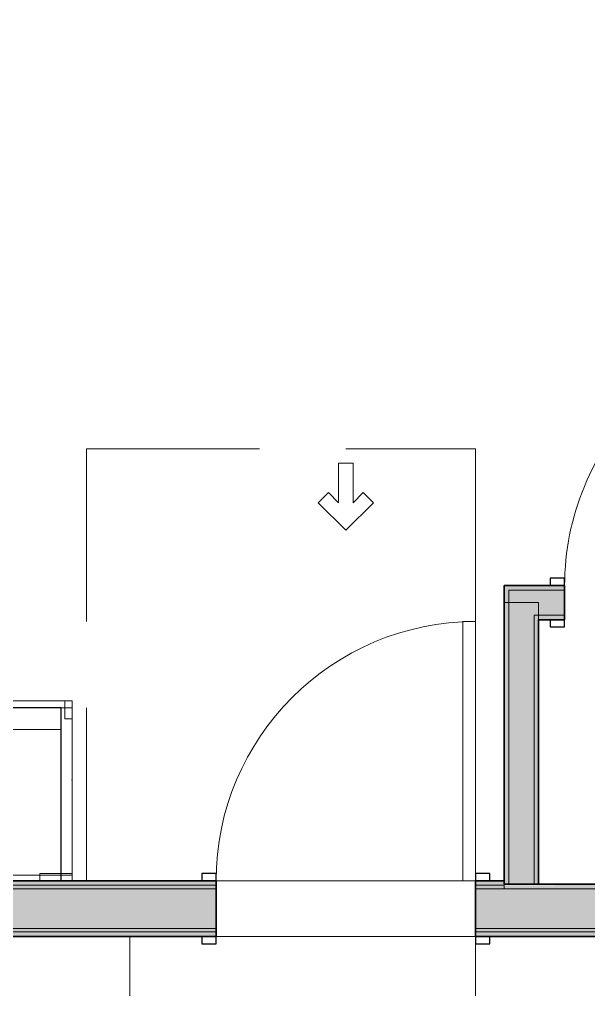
# Model space of a CAD drawing. Header units: inches. Extents: x 6 to 8416, y -388 to 6104.
# Drawn here: x 6316.6 to 6395.6, y 323.6 to 458.3 of the extents above; entities that cross this region are included whole.
import ezdxf

# ---------------------------------------------------------------- set-up
doc = ezdxf.new("R2010")
doc.units = ezdxf.units.IN
doc.header["$MEASUREMENT"] = 0
for name, pattern in [('Dash 1_16_', [48, 24, -24]), ('Dot 1_16_', [24, 0, -24]), ('Hidden 1_16_', [36, 24, -12])]:
    doc.linetypes.add(name, pattern=pattern)
for name, color, linetype, lineweight in [('A-DOOR', 31, 'Continuous', 18), ('A-DOOR-FRAM', 31, 'Continuous', 25), ('A-GENM', 13, 'Continuous', 18), ('A-ROOM', 32, 'Continuous', 13), ('A-WALL', 113, 'Continuous', 25), ('A-WALL-PATT', 111, 'Continuous', 35), ('I-WALL', 2, 'Continuous', 25), ('Q-CASE', 31, 'Continuous', 18)]:
    doc.layers.add(name, color=color, linetype=linetype, lineweight=lineweight)

# ---------------------------------------------------------------- blocks, each defined once
blk = doc.blocks.new('Single-Flush-ICC ADA-AM - 36_ x 84_-20  - _U-E _ UNIT ENTRY_-6489213-LEVEL 3 - PLAN Copy 1 Copy 1')
at = {"layer": 'A-DOOR'}
for p, q in [((16.25, 39.88), (18, 39.88)), ((16.25, 3.87), (16.25, 39.88)), ((18, 3.87), (18, 39.88)), ((16.25, 3.87), (18, 3.87))]:
    blk.add_line(p, q, dxfattribs=at)
at = {"layer": 'A-DOOR', "lineweight": 9}
blk.add_arc((18, 3.87), 36, 90, 180, dxfattribs=at)
at = {"layer": 'A-DOOR-FRAM'}
for p, q in [((-18, 4.87), (-20, 4.87)), ((-20, 4.87), (-20, 3.87)), ((-18, 3.87), (-18, 4.87)), ((20, 4.87), (18, 4.87)), ((18, 4.87), (18, 3.87)), ((20, 3.87), (20, 4.87)), ((-20, 3.87), (-18, 3.87)), ((18, 3.87), (20, 3.87)), ((-18, -3.88), (-20, -3.88)), ((-20, -3.88), (-20, -4.88)), ((-18, -4.88), (-18, -3.88)), ((20, -3.88), (18, -3.88)), ((18, -3.88), (18, -4.88)), ((20, -4.88), (20, -3.88)), ((-20, -4.88), (-18, -4.88)), ((18, -4.88), (20, -4.88))]:
    blk.add_line(p, q, dxfattribs=at)
blk = doc.blocks.new('GM Door Pull Clearance-ICC ADA-AM - GM Door Pull Clearance-ICC ADA-AM-3199160-LEVEL 3 - PLAN Copy 1 Copy 1')
at = {"layer": 'A-GENM', "linetype": 'Hidden 1_16_', "lineweight": 9}
for p, q in [((-36, 3.87), (-36, 63.88)), ((-36, 63.88), (18, 63.88)), ((18, 63.88), (18, 4.87)), ((-1, 61.87), (-1, 56.37)), ((-1, 61.87), (1, 61.87)), ((1, 61.87), (1, 56.37)), ((-2.41, 57.79), (-3.83, 56.37)), ((-1, 56.37), (-2.41, 57.79)), ((1, 56.37), (2.41, 57.79)), ((2.41, 57.79), (3.83, 56.37)), ((-3.83, 56.37), (0, 52.55)), ((3.83, 56.37), (0, 52.55)), ((18, 3.87), (-18, 3.87))]:
    blk.add_line(p, q, dxfattribs=at)
blk = doc.blocks.new('GM Door Push Clearance-ICC ADA-AM - GM Door Push Clearance-ICC ADA-AM-5890567-LEVEL 3 - PLAN Copy 1 Copy 1')
at = {"layer": 'A-GENM', "linetype": 'Hidden 1_16_', "lineweight": 9}
for p, q in [((-30, -51.88), (-30, -3.88)), ((-18, -3.88), (18, -3.88)), ((18, -4.88), (18, -51.88)), ((-3.83, -44.38), (0, -40.55)), ((3.83, -44.38), (0, -40.55)), ((-2.41, -45.79), (-3.83, -44.38)), ((-1, -44.38), (-2.41, -45.79)), ((-1, -49.88), (-1, -44.38)), ((1, -44.38), (2.41, -45.79)), ((1, -49.88), (1, -44.38)), ((2.41, -45.79), (3.83, -44.38)), ((1, -49.88), (-1, -49.88)), ((18, -51.88), (-30, -51.88))]:
    blk.add_line(p, q, dxfattribs=at)
blk = doc.blocks.new('GM KT - Type B_S3_revised- AM - Non-Recessed at Pantry - 30_-18011895-LEVEL 3 - PLAN Copy 1 Copy 1')
at = {"layer": 'A-GENM', "lineweight": 9}
for p, q in [((-19.5, 25), (-120, 25)), ((-120, 25), (-120, 0.75)), ((-120, 0.75), (-120, 25)), ((-120, 25), (-19.5, 25)), ((-19.5, 0.75), (-19.5, 25)), ((-19.5, 25), (-19.5, 0.75)), ((26, 25), (10.5, 25)), ((10.5, 25), (10.5, 0.75)), ((10.5, 0.75), (10.5, 25)), ((10.5, 25), (26, 25)), ((27, 25), (26, 25)), ((26, 25), (27, 25)), ((27, 22.5), (27, 25)), ((27, 25), (27, 22.5)), ((27, 1), (27, 22.5)), ((27, 22.5), (27, 1)), ((-88.5, 6.5), (-88.5, 20.75)), ((-88.5, 20.75), (-88.5, 6.5)), ((-87.75, 21.5), (-68.25, 21.5)), ((-68.25, 21.5), (-87.75, 21.5)), ((-67.5, 20.75), (-67.5, 6.5)), ((-67.5, 6.5), (-67.5, 20.75)), ((-78.38, 5.75), (-87.75, 5.75)), ((-87.75, 5.75), (-78.38, 5.75)), ((-77.69, 5.75), (-78.38, 5.75)), ((-78.38, 5.75), (-77.69, 5.75)), ((-68.25, 5.75), (-77.62, 5.75)), ((-77.62, 5.75), (-68.25, 5.75)), ((-120, 0.75), (-120, 0)), ((-120, 0), (-120, 0.75)), ((-108, 0.75), (-120, 0.75)), ((-120, 0.75), (-108, 0.75)), ((-120, 0.75), (-120, 0)), ((-120, 0.75), (-120, 0)), ((-108, 0), (-120, 0)), ((-88.5, 0.75), (-108, 0.75)), ((-108, 0.75), (-88.5, 0.75)), ((-88.5, 0), (-108, 0)), ((-67.5, 0.75), (-88.5, 0.75)), ((-88.5, 0.75), (-67.5, 0.75)), ((-67.5, 0), (-88.5, 0)), ((-58.5, 0.75), (-67.5, 0.75)), ((-67.5, 0.75), (-58.5, 0.75)), ((-58.5, 0), (-67.5, 0)), ((22.5, 0.75), (-58.5, 0.75)), ((-58.5, 0.75), (22.5, 0.75)), ((-19.5, 0), (-58.5, 0)), ((-19.5, 0), (-19.5, 0.75)), ((-19.5, 0.75), (-19.5, 0)), ((10.5, 0.75), (10.5, 0)), ((10.5, 0), (10.5, 0.75)), ((22.5, 0), (10.5, 0)), ((27, 0.75), (22.5, 0.75)), ((22.5, 0.75), (27, 0.75)), ((27, 0), (22.5, 0)), ((27, 0.75), (27, 1)), ((27, 1), (27, 0.75)), ((27, 0), (27, 0.75)), ((27, 0.75), (27, 0)), ((27, 0), (27, 0.75)), ((27, 0.75), (27, 0))]:
    blk.add_line(p, q, dxfattribs=at)
for centre, start, end in [((-87.75, 20.75), 90, 180), ((-87.75, 20.75), 165, 180), ((-87.75, 20.75), 150, 165), ((-87.75, 20.75), 135, 150), ((-87.75, 20.75), 120, 135), ((-87.75, 20.75), 105, 120), ((-87.75, 20.75), 90, 105), ((-68.25, 20.75), 0, 90), ((-68.25, 20.75), 75, 90), ((-68.25, 20.75), 60, 75), ((-68.25, 20.75), 45, 60), ((-68.25, 20.75), 30, 45), ((-68.25, 20.75), 15, 30), ((-68.25, 20.75), 0, 15), ((-87.75, 6.5), 180, 270), ((-87.75, 6.5), 180, 195), ((-87.75, 6.5), 195, 210), ((-87.75, 6.5), 210, 225), ((-87.75, 6.5), 225, 240), ((-87.75, 6.5), 240, 255), ((-87.75, 6.5), 255, 270), ((-68.25, 6.5), 270, 0), ((-68.25, 6.5), 270, 285), ((-68.25, 6.5), 285, 300), ((-68.25, 6.5), 300, 315), ((-68.25, 6.5), 315, 330), ((-68.25, 6.5), 330, 345), ((-68.25, 6.5), 345, 0)]:
    blk.add_arc(centre, 0.75, start, end, dxfattribs=at)
blk = doc.blocks.new('CW - LW - Filler - Toe Kick - AM - 1 1_2_ W x 24_ D x H-2244094-LEVEL 3 - PLAN Copy 1 Copy 1')
at = {"layer": 'Q-CASE', "lineweight": 9}
for p, q in [((18.24, 1), (18.24, 24)), ((18.24, 24), (18.24, 1)), ((18.74, 24), (18.24, 24)), ((18.24, 24), (18.74, 24)), ((18.24, 24), (18.74, 24)), ((18.24, 24), (18.74, 24)), ((19.74, 24), (18.74, 24)), ((18.74, 24), (19.74, 24)), ((18.74, 24), (19.74, 24)), ((18.74, 24), (19.74, 24)), ((19.74, 22.5), (19.74, 24)), ((19.74, 24), (19.74, 22.5)), ((19.74, 22.5), (19.74, 24)), ((19.74, 1), (19.74, 22.5)), ((19.74, 22.5), (19.74, 1)), ((19.74, 1), (19.74, 22.5)), ((18.24, 0.75), (18.24, 1)), ((18.24, 1), (18.24, 0.75)), ((18.24, 0), (18.24, 0.75)), ((18.24, 0.75), (18.24, 0)), ((19.74, 0), (18.24, 0)), ((18.24, 0), (19.74, 0)), ((18.24, 0), (19.74, 0)), ((19.74, 0.75), (19.74, 1)), ((19.74, 1), (19.74, 0.75)), ((19.74, 0.75), (19.74, 1)), ((19.74, 0), (19.74, 0.75)), ((19.74, 0.75), (19.74, 0)), ((19.74, 0), (19.74, 0.75))]:
    blk.add_line(p, q, dxfattribs=at)
blk = doc.blocks.new('CW - UP - Filler - AM - 1 1_2_ W x 14_ D x H-2223560-LEVEL 3 - PLAN Copy 1 Copy 1')
at = {"layer": 'Q-CASE', "linetype": 'Dot 1_16_', "lineweight": 9}
for p, q in [((18.99, 14), (17.49, 14)), ((18.99, 0), (18.99, 14)), ((17.49, 0), (18.99, 0))]:
    blk.add_line(p, q, dxfattribs=at)
blk = doc.blocks.new('CW - LW - Single Door _ Drawer - AM - 15_ W x 24_ D x H - 6_ Top Drawer-2245566-LEVEL 3 - PLAN Copy 1 Copy 1')
at = {"layer": 'Q-CASE', "lineweight": 9}
for p, q in [((3.74, 0.75), (3.74, 24)), ((3.74, 24), (3.74, 0.75)), ((3.74, 24), (18.74, 24)), ((3.74, 24), (18.74, 24)), ((3.74, 24), (18.74, 24)), ((18.74, 1), (18.74, 24)), ((18.74, 24), (18.74, 1)), ((3.74, 0.75), (3.74, 21)), ((3.74, 21), (3.74, 0.75)), ((3.74, 21), (18.74, 21)), ((3.74, 21), (18.74, 21)), ((18.74, 1), (18.74, 21)), ((18.74, 21), (18.74, 1)), ((3.74, 0), (3.74, 0.75)), ((3.74, 0.75), (3.74, 0)), ((3.74, 0), (3.74, 0.75)), ((3.74, 0.75), (3.74, 0)), ((15.74, 0), (3.74, 0)), ((3.74, 0), (15.74, 0)), ((18.74, 0), (15.74, 0)), ((15.74, 0), (18.74, 0)), ((18.74, 0.75), (18.74, 1)), ((18.74, 1), (18.74, 0.75)), ((18.74, 0.75), (18.74, 1)), ((18.74, 1), (18.74, 0.75)), ((18.74, 0), (18.74, 0.75)), ((18.74, 0.75), (18.74, 0)), ((18.74, 0), (18.74, 0.75)), ((18.74, 0.75), (18.74, 0)), ((15.74, 0), (3.74, 0)), ((3.74, 0), (15.74, 0)), ((18.74, 0), (15.74, 0)), ((15.74, 0), (18.74, 0))]:
    blk.add_line(p, q, dxfattribs=at)
at = {"layer": 'Q-CASE', "lineweight": 25}
for p, q in [((18.74, 24), (3.74, 24)), ((3.74, 24), (3.74, 0.75)), ((18.74, 1), (18.74, 24)), ((3.74, 0.75), (3.74, 0)), ((3.74, 0), (15.74, 0)), ((15.74, 0), (18.74, 0)), ((18.74, 0.75), (18.74, 1)), ((18.74, 0), (18.74, 0.75))]:
    blk.add_line(p, q, dxfattribs=at)
blk = doc.blocks.new('CW - UP - Single Door - AM - 15_ W x 14_ D x H-5099629-LEVEL 3 - PLAN Copy 1 Copy 1')
at = {"layer": 'Q-CASE', "linetype": 'Dot 1_16_', "lineweight": 9}
for p, q in [((18.74, 14), (3.74, 14)), ((3.74, 0), (18.74, 0))]:
    blk.add_line(p, q, dxfattribs=at)
blk = doc.blocks.new('GM Outlet Zone-AM - GM Outlet Zone-AM-V264-LEVEL 3 - PLAN Copy 1 Copy 1')
at = {"layer": 'A-GENM', "linetype": 'Dash 1_16_', "lineweight": 9}
for p, q in [((-2.25, 1), (2.25, 1)), ((2.25, 1), (-2.25, 1)), ((-2.25, 0.75), (-2.25, 1)), ((-2.25, 1), (-2.25, 0)), ((-2.25, 0), (-2.25, 0.75)), ((2.25, 1), (2.25, 0.75)), ((2.25, 1), (2.25, 0)), ((2.25, 0.75), (2.25, 0))]:
    blk.add_line(p, q, dxfattribs=at)
blk = doc.blocks.new('GM Outlet Zone-AM - GM Outlet Zone-AM-V763-LEVEL 3 - PLAN Copy 1 Copy 1')
at = {"layer": 'A-GENM', "lineweight": 9}
h = blk.add_hatch(dxfattribs=at)
h.set_pattern_fill('FP_63', color=256, style=0, pattern_type=2)
h.set_pattern_definition([(315, (-362.436, 2196.625), (33.9411, 33.9411), [])])
h.paths.add_polyline_path([(-1.25, 0), (1.25, 0), (1.25, 1), (-1.25, 1)])
at = {"layer": 'A-GENM', "linetype": 'Dash 1_16_', "lineweight": 9}
for p, q in [((-1.25, 1), (1.25, 1)), ((1.25, 1), (-1.25, 1)), ((-1.25, 0), (-1.25, 1)), ((-1.25, 1), (-1.25, 0)), ((-1.25, 0), (1.25, 0)), ((1.25, 0), (-1.25, 0)), ((1.25, 1), (1.25, 0)), ((1.25, 1), (1.25, 0))]:
    blk.add_line(p, q, dxfattribs=at)
blk = doc.blocks.new('Unit-Single-Louver-ICC ADA-AM - 36_ x 84_-BL-NR _U-L2 _ LAUNDRY_LOUVER_-6492543-LEVEL 3 - PLAN Copy 1 Copy 1')
at = {"layer": 'A-DOOR'}
for p, q in [((-8.69, 26.59), (-7.46, 27.83)), ((18, 2.37), (-7.46, 27.83)), ((16.76, 1.14), (-8.69, 26.59)), ((16.76, 1.14), (18, 2.37))]:
    blk.add_line(p, q, dxfattribs=at)
at = {"layer": 'A-DOOR', "lineweight": 9}
blk.add_arc((18, 2.37), 36, 135, 180, dxfattribs=at)
at = {"layer": 'A-DOOR-FRAM'}
for p, q in [((-18, 3.38), (-20, 3.38)), ((-20, 3.38), (-20, 2.37)), ((-18, 2.37), (-18, 3.38)), ((20, 3.38), (18, 3.38)), ((18, 3.38), (18, 2.37)), ((20, 2.37), (20, 3.38)), ((-20, 2.37), (-18, 2.37)), ((18, 2.37), (20, 2.37)), ((-18, -2.37), (-20, -2.37)), ((-20, -2.37), (-20, -3.37)), ((-18, -3.37), (-18, -2.37)), ((20, -2.37), (18, -2.37)), ((18, -2.37), (18, -3.37)), ((20, -3.37), (20, -2.37)), ((-20, -3.37), (-18, -3.37)), ((18, -3.37), (20, -3.37))]:
    blk.add_line(p, q, dxfattribs=at)
at = {"layer": 'A-DOOR-FRAM', "lineweight": 18}
for p, q in [((-18, 3.38), (-20, 3.38)), ((-20, 3.38), (-20, 2.37)), ((-18, 3.38), (-18, 2.37)), ((20, 3.38), (18, 3.38)), ((18, 3.38), (18, 2.37)), ((20, 3.38), (20, 2.37)), ((-20, 2.37), (-18, 2.37)), ((18, 2.37), (20, 2.37)), ((-20, -3.37), (-20, -2.37)), ((-18, -2.37), (-20, -2.37)), ((-18, -3.37), (-18, -2.37)), ((18, -3.37), (18, -2.37)), ((20, -2.37), (18, -2.37)), ((20, -3.37), (20, -2.37)), ((-20, -3.37), (-18, -3.37)), ((18, -3.37), (20, -3.37))]:
    blk.add_line(p, q, dxfattribs=at)

msp = doc.modelspace()

# ---------------------------------------------------------------- hatches: boundary and pattern name
at = {"layer": 'A-WALL-PATT', "lineweight": 25, "transparency": 33554560}
h = msp.add_hatch(color=10, dxfattribs=at)
h.paths.add_polyline_path([(6434.41533733, 379.06077679), (6434.31053685, 379.68577679), (6428.29033733, 379.68577679), (6428.29033733, 379.06077679), (6434.31053685, 379.06077679)])
h.paths.add_polyline_path([(6392.29033733, 379.06077679), (6392.29033733, 379.68577679), (6383.91533733, 379.68577679), (6383.91533733, 379.06077679), (6384.54033733, 379.06077679)])
msp.add_hatch(color=10, dxfattribs=at).paths.add_polyline_path([(6384.54033733, 338.18577679), (6384.54033733, 379.06077679), (6383.91533733, 379.06077679), (6383.91533733, 338.18577679)])
at = {"layer": 'A-WALL-PATT', "transparency": 33554560}
h = msp.add_hatch(color=10, dxfattribs=at)
h.paths.add_polyline_path([(6432.41533733, 374.93577679), (6433.04033733, 374.93577679), (6433.04033733, 375.56077679), (6428.29033733, 375.56077679), (6428.29033733, 374.93577679)])
h.paths.add_polyline_path([(6392.29033733, 374.93577679), (6392.29033733, 375.56077679), (6388.04033733, 375.56077679), (6388.04033733, 374.93577679), (6388.66533733, 374.93577679)])
msp.add_hatch(color=10, dxfattribs=at).paths.add_polyline_path([(6388.66533733, 338.18577679), (6388.66533733, 374.93577679), (6388.04033733, 374.93577679), (6388.04033733, 338.18577679)])
at = {"layer": 'A-WALL-PATT', "lineweight": 25}
h = msp.add_hatch(color=10, dxfattribs=at)
h.paths.add_polyline_path([(6198.11303685, 338.06077679), (6343.91533733, 338.06077679), (6343.91533733, 338.68577679), (6038.91533733, 338.68577679), (6038.91533733, 338.06077679), (6164.37053685, 338.06077679)])
h.paths.add_polyline_path([(6383.91533733, 338.06077679), (6383.91533733, 338.68577679), (6379.91533733, 338.68577679), (6379.91533733, 338.06077679)])
at = {"layer": 'A-WALL-PATT'}
h = msp.add_hatch(color=10, dxfattribs=at)
h.paths.add_polyline_path([(6383.91533733, 337.56077679), (6383.91533733, 338.06077679), (6379.91533733, 338.06077679), (6379.91533733, 337.56077679)])
h.paths.add_polyline_path([(6231.85553685, 337.56077679), (6343.91533733, 337.56077679), (6343.91533733, 338.06077679), (6038.91533733, 338.06077679), (6038.91533733, 337.56077679), (6214.98428685, 337.56077679)])
at = {"layer": 'A-WALL-PATT', "lineweight": 25}
h = msp.add_hatch(color=10, dxfattribs=at)
h.paths.add_polyline_path([(6619.66533733, 337.56077679), (6619.66533733, 338.18577679), (6570.29033733, 338.18577679), (6570.29033733, 337.56077679)])
h.paths.add_polyline_path([(6434.31053685, 337.56077679), (6566.79033733, 337.56077679), (6566.79033733, 338.18577679), (6383.91533733, 338.06077679), (6383.91533733, 337.56077679)])
at = {"layer": 'A-WALL-PATT'}
h = msp.add_hatch(color=10, dxfattribs=at)
h.paths.add_polyline_path([(6383.91533733, 330.93577679), (6383.91533733, 331.56077679), (6379.91533733, 331.56077679), (6379.91533733, 330.93577679)])
h.paths.add_polyline_path([(6343.91533733, 330.93577679), (6343.91533733, 331.56077679), (6038.91533733, 331.56077679), (6038.91533733, 330.93577679), (6299.34053685, 330.93577679)])
h = msp.add_hatch(color=10, dxfattribs=at)
h.paths.add_polyline_path([(6619.66533733, 330.93577679), (6619.66533733, 331.56077679), (6488.60283733, 331.56077679), (6488.60283733, 330.93577679), (6569.28053685, 330.93577679)])
h.paths.add_polyline_path([(6481.10283733, 330.93577679), (6481.10283733, 331.56077679), (6383.91533733, 331.56077679), (6383.91533733, 330.93577679), (6434.31053685, 330.93577679)])
at = {"layer": 'I-WALL', "transparency": 33554560}
h = msp.add_hatch(color=10, dxfattribs=at)
h.paths.add_polyline_path([(6434.31053685, 375.56077679), (6435.04033733, 375.56077679), (6435.04033733, 379.06077679), (6428.29033733, 379.06077679), (6428.29033733, 375.56077679), (6433.04033733, 375.56077679)])
h.paths.add_polyline_path([(6392.29033733, 375.56077679), (6392.29033733, 379.06077679), (6384.54033733, 379.06077679), (6384.54033733, 375.56077679), (6388.04033733, 375.56077679)])
msp.add_hatch(color=10, dxfattribs=at).paths.add_polyline_path([(6384.54033733, 338.18577679), (6388.04033733, 338.18577679), (6388.04033733, 375.56077679), (6384.54033733, 375.56077679), (6384.54033733, 370.47506081)])
at = {"layer": 'I-WALL'}
h = msp.add_hatch(color=10, dxfattribs=at)
h.paths.add_polyline_path([(6383.91533733, 332.06077679), (6383.91533733, 337.56077679), (6379.91533733, 337.56077679), (6379.91533733, 332.06077679)])
h.paths.add_polyline_path([(6231.85553685, 332.06077679), (6343.91533733, 332.06077679), (6343.91533733, 337.56077679), (6038.91533733, 337.56077679), (6038.91533733, 332.06077679), (6214.98428685, 332.06077679)])
msp.add_hatch(color=10, dxfattribs=at).paths.add_polyline_path([(6619.66533733, 332.06077679), (6619.66533733, 337.56077679), (6383.91533733, 337.56077679), (6383.91533733, 332.06077679), (6481.10283733, 332.06077679), (6481.10283733, 334.93577679), (6488.60283733, 334.93577679), (6488.60283733, 332.06077679), (6569.28053685, 332.06077679)])
h = msp.add_hatch(color=10, dxfattribs=at)
h.paths.add_polyline_path([(6383.91533733, 331.56077679), (6383.91533733, 332.06077679), (6379.91533733, 332.06077679), (6379.91533733, 331.56077679)])
h.paths.add_polyline_path([(6299.34053685, 331.56077679), (6343.91533733, 331.56077679), (6343.91533733, 332.06077679), (6038.91533733, 332.06077679), (6038.91533733, 331.56077679), (6231.85553685, 331.56077679)])
h = msp.add_hatch(color=10, dxfattribs=at)
h.paths.add_polyline_path([(6569.28053685, 331.56077679), (6619.66533733, 331.56077679), (6619.66533733, 332.06077679), (6488.60283733, 332.06077679), (6488.60283733, 331.56077679), (6535.53803685, 331.56077679)])
h.paths.add_polyline_path([(6383.91533733, 331.56077679), (6481.10283733, 331.56077679), (6481.10283733, 332.06077679), (6383.91533733, 332.06077679)])

# ---------------------------------------------------------------- linework, layer by layer
at = {"layer": 'A-ROOM', "lineweight": 9, "flags": 128}
for points in [[(7344.04033733, 529.68577679), (7290.66533733, 529.68577679), (7290.66533733, 483.81077679), (7290.66533733, 481.18577679), (7290.66533733, 481.12297079), (7290.66533733, 398.49858278), (7290.66533733, 398.43577679), (7290.66533733, 394.43577679), (7290.66533733, 330.93577679), (7195.16533733, 330.93577679), (7191.16533733, 330.93577679), (7191.10253134, 330.93577679), (6619.66533733, 330.93577679), (6550.56433733, 330.93577679), (6538.51633733, 330.93577679), (6439.22814332, 330.93577679), (6432.35253134, 330.93577679), (6388.72814332, 330.93577679), (6383.91533733, 330.93577679), (6383.85253134, 330.93577679), (6038.91533733, 330.93577679)], [(6038.91533733, 338.68577679), (6383.91533733, 338.68577679), (6383.91533733, 377.31077679), (6388.66533733, 377.31077679), (6388.66533733, 338.74858278), (6388.66533733, 338.18577679), (6432.41533733, 338.18577679), (6432.41533733, 377.31077679), (6439.16533733, 377.31077679), (6439.16533733, 338.18577679), (6537.66533733, 338.18577679), (6537.66533733, 406.68577679), (6509.29033733, 406.68577679), (6436.79033733, 406.68577679), (6436.79033733, 411.43577679), (6506.91533733, 411.43577679), (6506.91533733, 465.81077679)]]:
    msp.add_lwpolyline(points, dxfattribs=at)
at = {"layer": 'A-WALL', "lineweight": 9}
for p, q in [((6384.54033733, 379.06077679), (6392.29033733, 379.06077679)), ((6384.54033733, 338.18577679), (6384.54033733, 379.06077679)), ((6388.04033733, 375.56077679), (6392.29033733, 375.56077679)), ((6388.04033733, 338.18577679), (6388.04033733, 375.56077679)), ((5615.41533733, 337.56077679), (6343.91533733, 337.56077679)), ((6038.91533733, 338.06077679), (6343.91533733, 338.06077679)), ((6379.91533733, 338.06077679), (6383.91533733, 338.06077679)), ((6379.91533733, 337.56077679), (6566.79033733, 337.56077679)), ((6383.91533733, 337.56077679), (6383.91533733, 338.06077679)), ((5517.79033733, 331.56077679), (6343.91533733, 331.56077679)), ((5615.41533733, 332.06077679), (6343.91533733, 332.06077679)), ((6379.91533733, 332.06077679), (6481.10283733, 332.06077679)), ((6379.91533733, 331.56077679), (6481.10283733, 331.56077679))]:
    msp.add_line(p, q, dxfattribs=at)
at = {"layer": 'I-WALL', "lineweight": 35}
for p, q in [((6392.29033733, 379.68577679), (6383.91533733, 379.68577679)), ((6383.91533733, 338.18577679), (6383.91533733, 379.68577679)), ((6392.29033733, 374.93577679), (6392.29033733, 379.68577679)), ((6388.66533733, 374.93577679), (6392.29033733, 374.93577679)), ((6388.66533733, 338.18577679), (6388.66533733, 374.93577679)), ((6343.91533733, 338.68577679), (6034.79033733, 338.68577679)), ((6343.91533733, 330.93577679), (6343.91533733, 338.68577679)), ((6383.91533733, 338.68577679), (6379.91533733, 338.68577679)), ((6379.91533733, 338.68577679), (6379.91533733, 330.93577679)), ((6566.79033733, 338.18577679), (6383.91533733, 338.18577679)), ((5517.16533733, 330.93577679), (6343.91533733, 330.93577679)), ((6379.91533733, 330.93577679), (6481.10283733, 330.93577679))]:
    msp.add_line(p, q, dxfattribs=at)

# ---------------------------------------------------------------- block references
at = {"layer": 'A-DOOR'}
for name, p in [('Unit-Single-Louver-ICC ADA-AM - 36_ x 84_-BL-NR _U-L2 _ LAUNDRY_LOUVER_-6492543-LEVEL 3 - PLAN Copy 1 Copy 1', (6410.29033733, 377.31077679)), ('Single-Flush-ICC ADA-AM - 36_ x 84_-20  - _U-E _ UNIT ENTRY_-6489213-LEVEL 3 - PLAN Copy 1 Copy 1', (6361.91533733, 334.81077679))]:
    msp.add_blockref(name, p, dxfattribs=at)
at = {"layer": 'A-GENM', "linetype": 'Hidden 1_16_', "lineweight": 9}
for name in ['GM Door Pull Clearance-ICC ADA-AM - GM Door Pull Clearance-ICC ADA-AM-3199160-LEVEL 3 - PLAN Copy 1 Copy 1', 'GM Door Push Clearance-ICC ADA-AM - GM Door Push Clearance-ICC ADA-AM-5890567-LEVEL 3 - PLAN Copy 1 Copy 1']:
    msp.add_blockref(name, (6361.91533733, 334.81077679), dxfattribs=at)
at = {"layer": 'A-GENM', "lineweight": 9}
msp.add_blockref('GM KT - Type B_S3_revised- AM - Non-Recessed at Pantry - 30_-18011895-LEVEL 3 - PLAN Copy 1 Copy 1', (6296.91533733, 338.68577679), dxfattribs=at)
at = {"layer": 'A-GENM', "rotation": 90.00000000000686}
msp.add_blockref('GM Outlet Zone-AM - GM Outlet Zone-AM-V763-LEVEL 3 - PLAN Copy 1 Copy 1', (6323.91533733, 362.43577679), dxfattribs=at)
at = {"layer": 'A-GENM'}
msp.add_blockref('GM Outlet Zone-AM - GM Outlet Zone-AM-V264-LEVEL 3 - PLAN Copy 1 Copy 1', (6321.66533733, 338.68577679), dxfattribs=at)
at = {"layer": 'Q-CASE'}
for name, p in [('CW - LW - Single Door _ Drawer - AM - 15_ W x 24_ D x H - 6_ Top Drawer-2245566-LEVEL 3 - PLAN Copy 1 Copy 1', (6303.67763241, 338.68577679)), ('CW - LW - Filler - Toe Kick - AM - 1 1_2_ W x 24_ D x H-2244094-LEVEL 3 - PLAN Copy 1 Copy 1', (6304.17763241, 338.68577679)), ('CW - UP - Single Door - AM - 15_ W x 14_ D x H-5099629-LEVEL 3 - PLAN Copy 1 Copy 1', (6303.67763241, 338.68577679)), ('CW - UP - Filler - AM - 1 1_2_ W x 14_ D x H-2223560-LEVEL 3 - PLAN Copy 1 Copy 1', (6304.92763241, 338.68577679))]:
    msp.add_blockref(name, p, dxfattribs=at)

doc.saveas('drawing.dxf')
